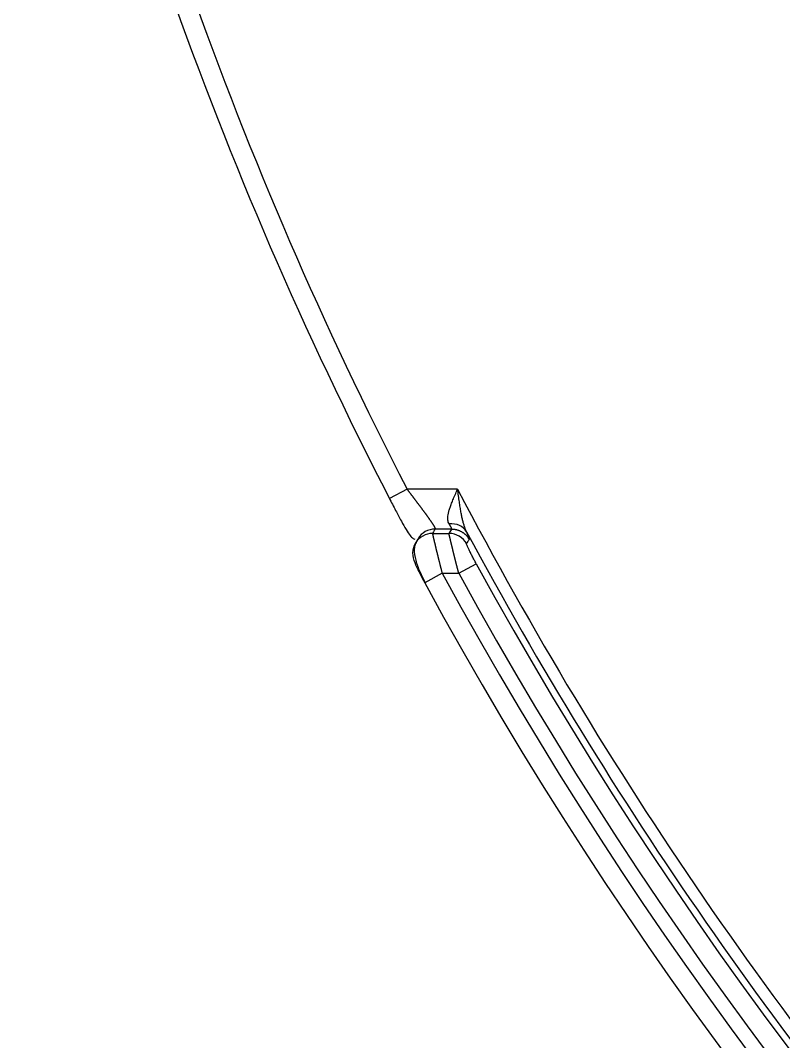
# Model space of a CAD drawing. Header units: millimetres. Extents: x -1286 to 291, y 5350 to 5880.
# Drawn here: x -324.82 to -305.58, y 5620.35 to 5646.1 of the extents above; entities that cross this region are included whole.
import ezdxf

# ---------------------------------------------------------------- set-up
doc = ezdxf.new("R2010")
doc.units = ezdxf.units.MM
doc.layers.add('粗实线层', color=7, linetype='Continuous', lineweight=35)

msp = doc.modelspace()

# ---------------------------------------------------------------- linework, layer by layer
at = {"layer": '粗实线层', "lineweight": 25}
for p, q in [((-315.071, 5634.274), (-315.518, 5634.044)), ((-313.798, 5634.274), (-315.071, 5634.274)), ((-313.947, 5633.27), (-314.364, 5633.27)), ((-314.013, 5633.16), (-313.947, 5633.27)), ((-314.43, 5633.16), (-314.013, 5633.16)), ((-313.768, 5632.156), (-313.328, 5632.397)), ((-314.187, 5632.156), (-314.628, 5631.916)), ((-314.187, 5632.156), (-313.768, 5632.156))]:
    msp.add_line(p, q, dxfattribs=at)
for radius, start, end in [(102.191, 191.5518, 207.29133), (101.689, 191.68937, 207.29133), (101.899, 208.57791, 345.69153), (101.532, 208.69087, 345.63866), (101.03, 208.69087, 345.63866), (102.402, 208.57791, 345.69153), (100.558, 207.6241, 221.34965), (100.859, 208.22412, 221.34562)]:
    msp.add_arc((-224.702, 5680.9), radius, start, end, dxfattribs=at)
for centre, major_axis, ratio, start_param, end_param in [((-314.364, 5632.769), (0.431, -0.258), 0.998141, 2.109045, 3.142206), ((-314.012, 5632.964), (-0.461, -0.199), 0.849931, 3.241198, 4.360263), ((-314.43, 5632.658), (0.431, -0.258), 0.998141, 2.108724, 4.174456), ((-314.013, 5632.658), (-0.432, 0.257), 0.998143, 4.175437, 5.249345)]:
    msp.add_ellipse(centre, major_axis=major_axis, ratio=ratio, start_param=start_param, end_param=end_param, dxfattribs=at)
for points, knots in [([(-315.071, 5634.274), (-315.067, 5634.269), (-315.059, 5634.258), (-315.047, 5634.242), (-315.035, 5634.226), (-315.023, 5634.211), (-315.011, 5634.195), (-314.999, 5634.18), (-314.988, 5634.165), (-314.976, 5634.149), (-314.965, 5634.134), (-314.953, 5634.12), (-314.942, 5634.105), (-314.931, 5634.09), (-314.92, 5634.076), (-314.91, 5634.061), (-314.899, 5634.047), (-314.889, 5634.033), (-314.878, 5634.019), (-314.868, 5634.006), (-314.858, 5633.992), (-314.848, 5633.978), (-314.838, 5633.965), (-314.828, 5633.952), (-314.818, 5633.939), (-314.809, 5633.926), (-314.799, 5633.914), (-314.79, 5633.901), (-314.781, 5633.889), (-314.772, 5633.877), (-314.763, 5633.865), (-314.754, 5633.853), (-314.745, 5633.841), (-314.737, 5633.83), (-314.728, 5633.818), (-314.72, 5633.807), (-314.712, 5633.796), (-314.704, 5633.785), (-314.696, 5633.775), (-314.688, 5633.764), (-314.68, 5633.754), (-314.673, 5633.744), (-314.665, 5633.733), (-314.658, 5633.724), (-314.651, 5633.714), (-314.643, 5633.704), (-314.636, 5633.695), (-314.63, 5633.686), (-314.623, 5633.677), (-314.616, 5633.668), (-314.61, 5633.659), (-314.603, 5633.65), (-314.597, 5633.642), (-314.591, 5633.633), (-314.585, 5633.625), (-314.579, 5633.617), (-314.573, 5633.609), (-314.568, 5633.602), (-314.562, 5633.594), (-314.557, 5633.587), (-314.551, 5633.579), (-314.546, 5633.572), (-314.541, 5633.565), (-314.536, 5633.559), (-314.532, 5633.552), (-314.527, 5633.545), (-314.522, 5633.539), (-314.515, 5633.528), (-314.504, 5633.513), (-314.491, 5633.493), (-314.478, 5633.475), (-314.466, 5633.457), (-314.455, 5633.441), (-314.444, 5633.424), (-314.434, 5633.409), (-314.425, 5633.395), (-314.416, 5633.381), (-314.408, 5633.368), (-314.401, 5633.356), (-314.394, 5633.344), (-314.388, 5633.334), (-314.383, 5633.324), (-314.378, 5633.315), (-314.374, 5633.307), (-314.37, 5633.3), (-314.367, 5633.293), (-314.365, 5633.287), (-314.363, 5633.282), (-314.363, 5633.278), (-314.362, 5633.275), (-314.363, 5633.272), (-314.363, 5633.271), (-314.364, 5633.27)], [0, 0, 0, 0, 0.011746, 0.023401, 0.034966, 0.04644, 0.057824, 0.069118, 0.080321, 0.091433, 0.102456, 0.113388, 0.124229, 0.134981, 0.145642, 0.156214, 0.166695, 0.177086, 0.187387, 0.197598, 0.20772, 0.217751, 0.227693, 0.237545, 0.247307, 0.25698, 0.266563, 0.276057, 0.285461, 0.294776, 0.304001, 0.313137, 0.322184, 0.331142, 0.340011, 0.348791, 0.357482, 0.366085, 0.374598, 0.383023, 0.39136, 0.399608, 0.407767, 0.415839, 0.423822, 0.431717, 0.439524, 0.447243, 0.454875, 0.462419, 0.469875, 0.477244, 0.484526, 0.491721, 0.498829, 0.50585, 0.512784, 0.519632, 0.526393, 0.533069, 0.539658, 0.546162, 0.55258, 0.558912, 0.565159, 0.571322, 0.577399, 0.583392, 0.602555, 0.621514, 0.640276, 0.658845, 0.677227, 0.695429, 0.713456, 0.731315, 0.749013, 0.766555, 0.783949, 0.801201, 0.81832, 0.835312, 0.852185, 0.868947, 0.885605, 0.902168, 0.918643, 0.935039, 0.951364, 0.967627, 0.983836, 1, 1, 1, 1]), ([(-315.524, 5634.056), (-315.468, 5633.947), (-315.363, 5633.744), (-315.218, 5633.469), (-315.097, 5633.254), (-314.999, 5633.106), (-314.929, 5633.034), (-314.893, 5633.017), (-314.88, 5633.014)], [0, 0, 0, 0, 0.214293, 0.413867, 0.597811, 0.765309, 0.916048, 1, 1, 1, 1]), ([(-313.947, 5633.27), (-313.946, 5633.271), (-313.946, 5633.271), (-313.946, 5633.272), (-313.945, 5633.273), (-313.945, 5633.274), (-313.945, 5633.276), (-313.945, 5633.278), (-313.946, 5633.279), (-313.946, 5633.281), (-313.947, 5633.284), (-313.947, 5633.286), (-313.948, 5633.288), (-313.949, 5633.291), (-313.951, 5633.294), (-313.952, 5633.297), (-313.953, 5633.3), (-313.955, 5633.304), (-313.957, 5633.307), (-313.958, 5633.311), (-313.96, 5633.315), (-313.963, 5633.319), (-313.965, 5633.323), (-313.967, 5633.327), (-313.97, 5633.332), (-313.973, 5633.337), (-313.975, 5633.342), (-313.978, 5633.347), (-313.982, 5633.352), (-313.985, 5633.358), (-313.988, 5633.363), (-313.992, 5633.369), (-313.996, 5633.375), (-313.999, 5633.381), (-314.003, 5633.387), (-314.008, 5633.394), (-314.01, 5633.398), (-314.012, 5633.401)], [0, 0, 0, 0, 0.027689, 0.055395, 0.083122, 0.110873, 0.138651, 0.166459, 0.194302, 0.222181, 0.2501, 0.278062, 0.30607, 0.334128, 0.362239, 0.390405, 0.41863, 0.446916, 0.475268, 0.503687, 0.532177, 0.560741, 0.589381, 0.618102, 0.646904, 0.675793, 0.704769, 0.733837, 0.762999, 0.792257, 0.821615, 0.851075, 0.880639, 0.910312, 0.940094, 0.969989, 1, 1, 1, 1]), ([(-314.816, 5632.979), (-314.839, 5632.951), (-314.875, 5632.886), (-314.901, 5632.729), (-314.868, 5632.492), (-314.757, 5632.198), (-314.665, 5632.01), (-314.613, 5631.917)], [0, 0, 0, 0, 0.137028, 0.271722, 0.527521, 0.764932, 1, 1, 1, 1]), ([(-314.43, 5633.16), (-314.43, 5633.159), (-314.43, 5633.159), (-314.43, 5633.157), (-314.43, 5633.156), (-314.43, 5633.154), (-314.43, 5633.152), (-314.43, 5633.15), (-314.429, 5633.147), (-314.429, 5633.144), (-314.428, 5633.141), (-314.428, 5633.137), (-314.427, 5633.133), (-314.426, 5633.129), (-314.425, 5633.125), (-314.424, 5633.12), (-314.423, 5633.115), (-314.422, 5633.109), (-314.421, 5633.104), (-314.419, 5633.097), (-314.418, 5633.091), (-314.416, 5633.084), (-314.415, 5633.077), (-314.413, 5633.069), (-314.411, 5633.061), (-314.409, 5633.053), (-314.407, 5633.044), (-314.405, 5633.035), (-314.403, 5633.026), (-314.4, 5633.016), (-314.398, 5633.006), (-314.395, 5632.996), (-314.393, 5632.985), (-314.39, 5632.973), (-314.387, 5632.962), (-314.385, 5632.95), (-314.382, 5632.937), (-314.379, 5632.925), (-314.375, 5632.911), (-314.372, 5632.898), (-314.369, 5632.884), (-314.365, 5632.87), (-314.362, 5632.855), (-314.358, 5632.84), (-314.355, 5632.824), (-314.351, 5632.808), (-314.347, 5632.792), (-314.343, 5632.775), (-314.339, 5632.758), (-314.335, 5632.741), (-314.33, 5632.723), (-314.326, 5632.705), (-314.322, 5632.687), (-314.317, 5632.668), (-314.312, 5632.649), (-314.308, 5632.63), (-314.303, 5632.61), (-314.298, 5632.59), (-314.293, 5632.569), (-314.288, 5632.548), (-314.283, 5632.527), (-314.277, 5632.506), (-314.272, 5632.484), (-314.266, 5632.462), (-314.261, 5632.44), (-314.255, 5632.418), (-314.249, 5632.395), (-314.244, 5632.372), (-314.238, 5632.349), (-314.232, 5632.325), (-314.225, 5632.302), (-314.219, 5632.278), (-314.213, 5632.254), (-314.207, 5632.229), (-314.2, 5632.205), (-314.193, 5632.181), (-314.189, 5632.164), (-314.187, 5632.156)], [0, 0, 0, 0, 0.010355, 0.020784, 0.031288, 0.041867, 0.052521, 0.063251, 0.074057, 0.08494, 0.095899, 0.106935, 0.118048, 0.129239, 0.140508, 0.151854, 0.16328, 0.174783, 0.186366, 0.198028, 0.20977, 0.221591, 0.233492, 0.245473, 0.257534, 0.269677, 0.2819, 0.294204, 0.306589, 0.319056, 0.331604, 0.344234, 0.356947, 0.369742, 0.382619, 0.395579, 0.408621, 0.421747, 0.434956, 0.448248, 0.461624, 0.475084, 0.488627, 0.502254, 0.515966, 0.529762, 0.543643, 0.557608, 0.571657, 0.585792, 0.600012, 0.614317, 0.628708, 0.643184, 0.657745, 0.672393, 0.687126, 0.701945, 0.71685, 0.731842, 0.74692, 0.762084, 0.777335, 0.792673, 0.808097, 0.823609, 0.839207, 0.854893, 0.870665, 0.886525, 0.902473, 0.918508, 0.934631, 0.950841, 0.96714, 0.983526, 1, 1, 1, 1]), ([(-313.768, 5632.156), (-313.77, 5632.161), (-313.772, 5632.171), (-313.777, 5632.187), (-313.781, 5632.202), (-313.785, 5632.218), (-313.789, 5632.233), (-313.793, 5632.248), (-313.797, 5632.264), (-313.801, 5632.279), (-313.805, 5632.294), (-313.809, 5632.309), (-313.813, 5632.324), (-313.817, 5632.338), (-313.82, 5632.353), (-313.824, 5632.368), (-313.828, 5632.382), (-313.832, 5632.397), (-313.835, 5632.411), (-313.839, 5632.425), (-313.843, 5632.439), (-313.846, 5632.454), (-313.85, 5632.467), (-313.853, 5632.481), (-313.856, 5632.495), (-313.86, 5632.509), (-313.863, 5632.522), (-313.866, 5632.535), (-313.87, 5632.549), (-313.873, 5632.562), (-313.876, 5632.575), (-313.879, 5632.588), (-313.883, 5632.6), (-313.886, 5632.613), (-313.889, 5632.626), (-313.892, 5632.638), (-313.895, 5632.65), (-313.898, 5632.662), (-313.901, 5632.674), (-313.903, 5632.686), (-313.906, 5632.698), (-313.909, 5632.709), (-313.912, 5632.721), (-313.914, 5632.732), (-313.917, 5632.743), (-313.92, 5632.754), (-313.922, 5632.765), (-313.925, 5632.775), (-313.928, 5632.786), (-313.93, 5632.796), (-313.933, 5632.806), (-313.935, 5632.816), (-313.937, 5632.826), (-313.94, 5632.836), (-313.942, 5632.846), (-313.944, 5632.855), (-313.947, 5632.865), (-313.949, 5632.874), (-313.951, 5632.883), (-313.953, 5632.892), (-313.955, 5632.9), (-313.957, 5632.909), (-313.959, 5632.917), (-313.961, 5632.926), (-313.963, 5632.934), (-313.965, 5632.942), (-313.967, 5632.949), (-313.969, 5632.957), (-313.97, 5632.965), (-313.972, 5632.972), (-313.974, 5632.979), (-313.976, 5632.986), (-313.977, 5632.993), (-313.979, 5633), (-313.98, 5633.006), (-313.982, 5633.013), (-313.984, 5633.019), (-313.985, 5633.025), (-313.986, 5633.031), (-313.988, 5633.037), (-313.989, 5633.043), (-313.99, 5633.048), (-313.992, 5633.054), (-313.993, 5633.059), (-313.994, 5633.064), (-313.995, 5633.069), (-313.996, 5633.074), (-313.998, 5633.078), (-313.999, 5633.083), (-314, 5633.087), (-314.001, 5633.092), (-314.002, 5633.096), (-314.002, 5633.1), (-314.003, 5633.103), (-314.004, 5633.107), (-314.005, 5633.111), (-314.006, 5633.114), (-314.006, 5633.117), (-314.007, 5633.121), (-314.008, 5633.124), (-314.008, 5633.127), (-314.009, 5633.129), (-314.009, 5633.132), (-314.01, 5633.135), (-314.01, 5633.137), (-314.011, 5633.139), (-314.011, 5633.141), (-314.012, 5633.144), (-314.012, 5633.145), (-314.012, 5633.147), (-314.012, 5633.149), (-314.013, 5633.15), (-314.013, 5633.152), (-314.013, 5633.153), (-314.013, 5633.155), (-314.013, 5633.156), (-314.013, 5633.157), (-314.013, 5633.158), (-314.013, 5633.158), (-314.013, 5633.159), (-314.013, 5633.159), (-314.013, 5633.16)], [0, 0, 0, 0, 0.010394, 0.020753, 0.031077, 0.041366, 0.05162, 0.061839, 0.072023, 0.082173, 0.092288, 0.102367, 0.112412, 0.122423, 0.132398, 0.142339, 0.152245, 0.162117, 0.171954, 0.181756, 0.191524, 0.201257, 0.210956, 0.22062, 0.23025, 0.239845, 0.249406, 0.258933, 0.268425, 0.277883, 0.287306, 0.296696, 0.306051, 0.315372, 0.324658, 0.333911, 0.34313, 0.352314, 0.361464, 0.370581, 0.379663, 0.388712, 0.397726, 0.406707, 0.415654, 0.424567, 0.433446, 0.442292, 0.451103, 0.459882, 0.468626, 0.477337, 0.486015, 0.494659, 0.503269, 0.511846, 0.52039, 0.5289, 0.537377, 0.545821, 0.554231, 0.562609, 0.570953, 0.579264, 0.587542, 0.595787, 0.603999, 0.612179, 0.620325, 0.628438, 0.636519, 0.644567, 0.652582, 0.660565, 0.668515, 0.676433, 0.684318, 0.69217, 0.699991, 0.707779, 0.715534, 0.723258, 0.730949, 0.738608, 0.746235, 0.75383, 0.761393, 0.768925, 0.776424, 0.783892, 0.791328, 0.798732, 0.806105, 0.813446, 0.820756, 0.828034, 0.835282, 0.842497, 0.849682, 0.856836, 0.863958, 0.87105, 0.87811, 0.88514, 0.892139, 0.899107, 0.906045, 0.912952, 0.919828, 0.926675, 0.93349, 0.940276, 0.947032, 0.953757, 0.960452, 0.967118, 0.973754, 0.98036, 0.986936, 0.993483, 1, 1, 1, 1]), ([(-313.571, 5632.896), (-313.565, 5632.906), (-313.549, 5632.933), (-313.527, 5632.97), (-313.511, 5632.997), (-313.505, 5633.007)], [0, 0, 0, 0, 0.255944, 0.73569, 1, 1, 1, 1]), ([(-313.505, 5633.007), (-313.505, 5633.007), (-313.504, 5633.008), (-313.503, 5633.011), (-313.503, 5633.015), (-313.503, 5633.022), (-313.505, 5633.031), (-313.508, 5633.044), (-313.514, 5633.063), (-313.523, 5633.088), (-313.533, 5633.114), (-313.542, 5633.136), (-313.549, 5633.153), (-313.556, 5633.169), (-313.563, 5633.185), (-313.567, 5633.196), (-313.57, 5633.201)], [0, 0, 0, 0, 0.042245, 0.094105, 0.155591, 0.2267, 0.307419, 0.397717, 0.497568, 0.618455, 0.73926, 0.796663, 0.851435, 0.903579, 0.953099, 1, 1, 1, 1])]:
    msp.add_open_spline(points, degree=3, knots=knots, dxfattribs=at)
for points, degree in [([(-314.012, 5633.401), (-314.02, 5633.413), (-314.034, 5633.441), (-314.046, 5633.494), (-314.048, 5633.556), (-314.04, 5633.626), (-314.023, 5633.704), (-313.998, 5633.791), (-313.962, 5633.89), (-313.917, 5634.003), (-313.862, 5634.131), (-313.82, 5634.225), (-313.798, 5634.274)], 3), ([(-313.57, 5633.201), (-313.579, 5633.219), (-313.597, 5633.259), (-313.623, 5633.33), (-313.649, 5633.411), (-313.672, 5633.499), (-313.693, 5633.594), (-313.713, 5633.7), (-313.734, 5633.819), (-313.754, 5633.954), (-313.775, 5634.105), (-313.79, 5634.216), (-313.798, 5634.274)], 3), ([(-314.364, 5633.27), (-314.371, 5633.258), (-314.386, 5633.233), (-314.408, 5633.196), (-314.423, 5633.172), (-314.43, 5633.16)], 3), ([(-314.795, 5633.026), (-314.861, 5632.915)], 1), ([(-313.328, 5632.397), (-313.344, 5632.427), (-313.378, 5632.488), (-313.429, 5632.585), (-313.477, 5632.68), (-313.519, 5632.765), (-313.551, 5632.834), (-313.57, 5632.881), (-313.572, 5632.894), (-313.571, 5632.896)], 3), ([(-314.872, 5632.42), (-314.873, 5632.419), (-314.872, 5632.414), (-314.868, 5632.398), (-314.858, 5632.372), (-314.841, 5632.335), (-314.817, 5632.283), (-314.783, 5632.213), (-314.739, 5632.127), (-314.686, 5632.025), (-314.648, 5631.953), (-314.627, 5631.916)], 3)]:
    msp.add_open_spline(points, degree=degree, dxfattribs=at)
msp.add_rational_spline([(-313.947, 5633.27), (-313.758, 5633.27), (-313.595, 5633.173), (-313.505, 5633.007)], [1.08254290697, 0.977051115586, 0.972675081369, 1.06941480432], degree=3, dxfattribs=at)

doc.saveas('drawing.dxf')
